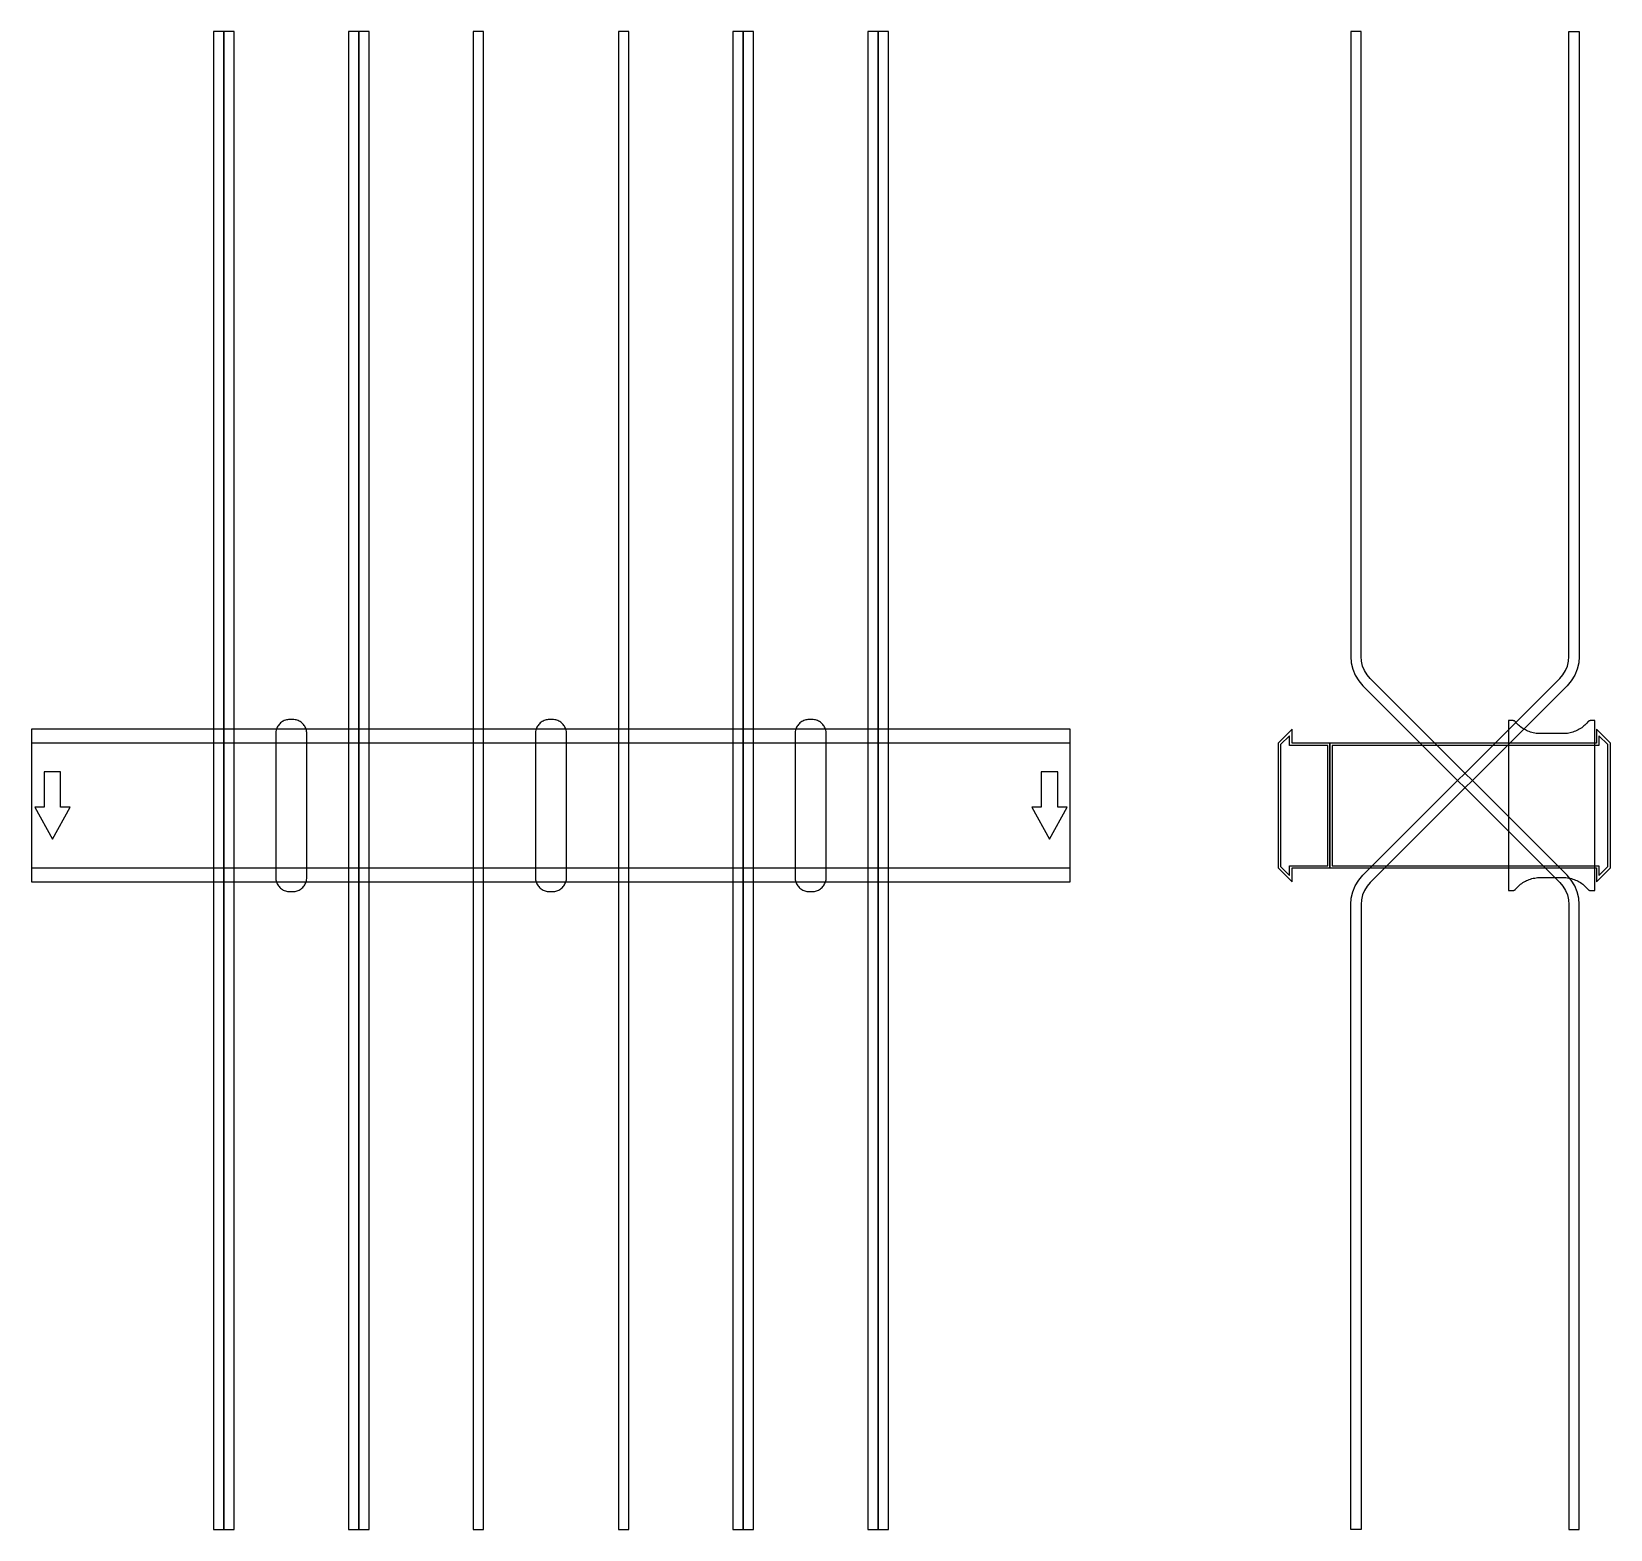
# Model space of a CAD drawing. Extents: x 0 to 1520, y -697 to 745.
import ezdxf

# ---------------------------------------------------------------- set-up
doc = ezdxf.new("R2010")
doc.units = 0
doc.layers.add('Halfen', color=7, linetype='CONTINUOUS')

msp = doc.modelspace()

# ---------------------------------------------------------------- linework, layer by layer
at = {"layer": 'Halfen', "color": 7}
for points in [[(185, -696.961), (185, 745.246), (175, 745.246), (175, -696.961)], [(195, -696.961), (195, 745.246), (185, 745.246), (185, -696.961)], [(315, -696.961), (315, 745.246), (305, 745.246), (305, -696.961)], [(325, -696.961), (325, 745.246), (315, 745.246), (315, -696.961)], [(435, -696.961), (435, 745.246), (425, 745.246), (425, -696.961)], [(575, -696.961), (575, 745.246), (565, 745.246), (565, -696.961)], [(685, -696.961), (685, 745.246), (675, 745.246), (675, -696.961)], [(695, -696.961), (695, 745.246), (685, 745.246), (685, -696.961)], [(815, -696.961), (815, 745.246), (805, 745.246), (805, -696.961)], [(825, -696.961), (825, 745.246), (815, 745.246), (815, -696.961)], [(1490, -696.961), (1490, -95.355), (1489.508, -89.098), (1488.042, -82.995), (1485.64, -77.196), (1482.361, -71.844), (1478.284, -67.071), (1288.787, 122.426), (1285.729, 126.006), (1283.27, 130.02), (1281.468, 134.369), (1280.369, 138.947), (1280, 143.64), (1280, 206.246), (1280, 745.246), (1270, 745.246), (1270, 206.246), (1270, 143.64), (1270.492, 137.382), (1271.958, 131.279), (1274.36, 125.48), (1277.639, 120.128), (1281.716, 115.355), (1471.213, -74.142), (1474.271, -77.722), (1476.73, -81.736), (1478.532, -86.085), (1479.631, -90.662), (1480, -95.355), (1480, -696.961)], [(1270, -696.961), (1270, -95.355), (1270.492, -89.098), (1271.958, -82.995), (1274.36, -77.196), (1277.639, -71.844), (1281.716, -67.071), (1471.213, 122.426), (1474.271, 126.006), (1476.73, 130.02), (1478.532, 134.369), (1479.631, 138.947), (1480, 143.64), (1480, 206.246), (1480, 745.246), (1490, 745.246), (1490, 206.246), (1490, 143.64), (1489.508, 137.382), (1488.042, 131.279), (1485.64, 125.48), (1482.361, 120.128), (1478.284, 115.355), (1288.787, -74.142), (1285.729, -77.722), (1283.27, -81.736), (1281.468, -86.085), (1280.369, -90.662), (1280, -95.355), (1280, -696.961)], [(265, -69.3), (265, -56.8), (265, 69.3), (264.958, 70.359), (264.834, 71.412), (264.627, 72.452), (264.339, 73.472), (263.972, 74.466), (263.529, 75.429), (263.011, 76.354), (262.422, 77.235), (261.765, 78.068), (261.046, 78.846), (260.268, 79.565), (259.435, 80.222), (258.554, 80.811), (257.629, 81.329), (256.666, 81.772), (255.672, 82.139), (254.652, 82.427), (253.612, 82.634), (252.559, 82.758), (251.5, 82.8), (248.5, 82.8), (247.441, 82.758), (246.388, 82.634), (245.348, 82.427), (244.328, 82.139), (243.334, 81.772), (242.371, 81.329), (241.446, 80.811), (240.565, 80.222), (239.732, 79.565), (238.954, 78.846), (238.235, 78.068), (237.578, 77.235), (236.989, 76.354), (236.471, 75.429), (236.028, 74.466), (235.661, 73.472), (235.373, 72.452), (235.166, 71.412), (235.042, 70.359), (235, 69.3), (235, -56.8), (235, -69.3), (235.042, -70.359), (235.166, -71.412), (235.373, -72.452), (235.661, -73.472), (236.028, -74.466), (236.471, -75.429), (236.989, -76.354), (237.578, -77.235), (238.235, -78.068), (238.954, -78.846), (239.732, -79.565), (240.565, -80.222), (241.446, -80.811), (242.371, -81.329), (243.334, -81.772), (244.328, -82.139), (245.348, -82.427), (246.388, -82.634), (247.441, -82.758), (248.5, -82.8), (251.5, -82.8), (252.559, -82.758), (253.612, -82.634), (254.652, -82.427), (255.672, -82.139), (256.666, -81.772), (257.629, -81.329), (258.554, -80.811), (259.435, -80.222), (260.268, -79.565), (261.046, -78.846), (261.765, -78.068), (262.422, -77.235), (263.011, -76.354), (263.529, -75.429), (263.972, -74.466), (264.339, -73.472), (264.627, -72.452), (264.834, -71.412), (264.958, -70.359), (265, -69.3)], [(515, -69.3), (515, -56.8), (515, 69.3), (514.958, 70.359), (514.834, 71.412), (514.627, 72.452), (514.339, 73.472), (513.972, 74.466), (513.529, 75.429), (513.011, 76.354), (512.422, 77.235), (511.765, 78.068), (511.046, 78.846), (510.268, 79.565), (509.435, 80.222), (508.554, 80.811), (507.629, 81.329), (506.666, 81.772), (505.672, 82.139), (504.652, 82.427), (503.612, 82.634), (502.559, 82.758), (501.5, 82.8), (498.5, 82.8), (497.441, 82.758), (496.388, 82.634), (495.348, 82.427), (494.328, 82.139), (493.334, 81.772), (492.371, 81.329), (491.446, 80.811), (490.565, 80.222), (489.732, 79.565), (488.954, 78.846), (488.235, 78.068), (487.578, 77.235), (486.989, 76.354), (486.471, 75.429), (486.028, 74.466), (485.661, 73.472), (485.373, 72.452), (485.166, 71.412), (485.042, 70.359), (485, 69.3), (485, -56.8), (485, -69.3), (485.042, -70.359), (485.166, -71.412), (485.373, -72.452), (485.661, -73.472), (486.028, -74.466), (486.471, -75.429), (486.989, -76.354), (487.578, -77.235), (488.235, -78.068), (488.954, -78.846), (489.732, -79.565), (490.565, -80.222), (491.446, -80.811), (492.371, -81.329), (493.334, -81.772), (494.328, -82.139), (495.348, -82.427), (496.388, -82.634), (497.441, -82.758), (498.5, -82.8), (501.5, -82.8), (502.559, -82.758), (503.612, -82.634), (504.652, -82.427), (505.672, -82.139), (506.666, -81.772), (507.629, -81.329), (508.554, -80.811), (509.435, -80.222), (510.268, -79.565), (511.046, -78.846), (511.765, -78.068), (512.422, -77.235), (513.011, -76.354), (513.529, -75.429), (513.972, -74.466), (514.339, -73.472), (514.627, -72.452), (514.834, -71.412), (514.958, -70.359), (515, -69.3)], [(765, -69.3), (765, -56.8), (765, 69.3), (764.958, 70.359), (764.834, 71.412), (764.627, 72.452), (764.339, 73.472), (763.972, 74.466), (763.529, 75.429), (763.011, 76.354), (762.422, 77.235), (761.765, 78.068), (761.046, 78.846), (760.268, 79.565), (759.435, 80.222), (758.554, 80.811), (757.629, 81.329), (756.666, 81.772), (755.672, 82.139), (754.652, 82.427), (753.612, 82.634), (752.559, 82.758), (751.5, 82.8), (748.5, 82.8), (747.441, 82.758), (746.388, 82.634), (745.348, 82.427), (744.328, 82.139), (743.334, 81.772), (742.371, 81.329), (741.446, 80.811), (740.565, 80.222), (739.732, 79.565), (738.954, 78.846), (738.235, 78.068), (737.578, 77.235), (736.989, 76.354), (736.471, 75.429), (736.028, 74.466), (735.661, 73.472), (735.373, 72.452), (735.166, 71.412), (735.042, 70.359), (735, 69.3), (735, -56.8), (735, -69.3), (735.042, -70.359), (735.166, -71.412), (735.373, -72.452), (735.661, -73.472), (736.028, -74.466), (736.471, -75.429), (736.989, -76.354), (737.578, -77.235), (738.235, -78.068), (738.954, -78.846), (739.732, -79.565), (740.565, -80.222), (741.446, -80.811), (742.371, -81.329), (743.334, -81.772), (744.328, -82.139), (745.348, -82.427), (746.388, -82.634), (747.441, -82.758), (748.5, -82.8), (751.5, -82.8), (752.559, -82.758), (753.612, -82.634), (754.652, -82.427), (755.672, -82.139), (756.666, -81.772), (757.629, -81.329), (758.554, -80.811), (759.435, -80.222), (760.268, -79.565), (761.046, -78.846), (761.765, -78.068), (762.422, -77.235), (763.011, -76.354), (763.529, -75.429), (763.972, -74.466), (764.339, -73.472), (764.627, -72.452), (764.834, -71.412), (764.958, -70.359), (765, -69.3)], [(1505, -81.8), (1505, 81.8), (1501, 81.8), (1500.846, 81.797), (1500.691, 81.786), (1500.538, 81.769), (1500.385, 81.746), (1500.234, 81.715), (1500.084, 81.678), (1499.936, 81.634), (1499.789, 81.584), (1499.646, 81.527), (1499.505, 81.464), (1499.366, 81.395), (1499.231, 81.32), (1499.1, 81.239), (1498.972, 81.153), (1498.848, 81.06), (1498.728, 80.963), (1498.613, 80.86), (1498.502, 80.752), (1498.397, 80.639), (1498.296, 80.522), (1497.41, 79.491), (1496.479, 78.5), (1495.505, 77.551), (1494.491, 76.646), (1493.437, 75.787), (1492.347, 74.975), (1491.222, 74.211), (1490.064, 73.499), (1488.876, 72.838), (1487.66, 72.23), (1486.418, 71.676), (1485.153, 71.178), (1483.867, 70.736), (1482.563, 70.351), (1481.243, 70.024), (1479.911, 69.756), (1478.567, 69.547), (1477.216, 69.397), (1475.859, 69.307), (1474.5, 69.277), (1452.5, 69.277), (1451.141, 69.307), (1449.784, 69.397), (1448.433, 69.547), (1447.089, 69.756), (1445.757, 70.024), (1444.437, 70.351), (1443.133, 70.736), (1441.847, 71.178), (1440.582, 71.676), (1439.34, 72.23), (1438.124, 72.838), (1436.936, 73.499), (1435.778, 74.211), (1434.653, 74.975), (1433.563, 75.787), (1432.509, 76.646), (1431.495, 77.551), (1430.521, 78.5), (1429.59, 79.491), (1428.704, 80.522), (1428.603, 80.639), (1428.498, 80.752), (1428.387, 80.86), (1428.272, 80.963), (1428.152, 81.06), (1428.028, 81.153), (1427.9, 81.239), (1427.769, 81.32), (1427.634, 81.395), (1427.495, 81.464), (1427.354, 81.527), (1427.211, 81.584), (1427.064, 81.634), (1426.916, 81.678), (1426.766, 81.715), (1426.615, 81.746), (1426.462, 81.769), (1426.309, 81.786), (1426.154, 81.797), (1426, 81.8), (1422, 81.8), (1422, -81.8), (1426, -81.8), (1426.154, -81.797), (1426.309, -81.786), (1426.462, -81.769), (1426.615, -81.746), (1426.766, -81.715), (1426.916, -81.678), (1427.064, -81.634), (1427.211, -81.584), (1427.354, -81.527), (1427.495, -81.464), (1427.634, -81.395), (1427.769, -81.32), (1427.9, -81.239), (1428.028, -81.153), (1428.152, -81.06), (1428.272, -80.963), (1428.387, -80.86), (1428.498, -80.752), (1428.603, -80.639), (1428.704, -80.522), (1429.59, -79.491), (1430.521, -78.5), (1431.495, -77.551), (1432.509, -76.646), (1433.563, -75.787), (1434.653, -74.975), (1435.778, -74.211), (1436.936, -73.499), (1438.124, -72.838), (1439.34, -72.23), (1440.582, -71.676), (1441.847, -71.178), (1443.133, -70.736), (1444.437, -70.351), (1445.757, -70.024), (1447.089, -69.756), (1448.433, -69.547), (1449.784, -69.397), (1451.141, -69.307), (1452.5, -69.277), (1474.5, -69.277), (1475.859, -69.307), (1477.216, -69.397), (1478.567, -69.547), (1479.911, -69.756), (1481.243, -70.024), (1482.563, -70.351), (1483.867, -70.736), (1485.153, -71.178), (1486.418, -71.676), (1487.66, -72.23), (1488.876, -72.838), (1490.064, -73.499), (1491.222, -74.211), (1492.347, -74.975), (1493.437, -75.787), (1494.491, -76.646), (1495.505, -77.551), (1496.479, -78.5), (1497.41, -79.491), (1498.296, -80.522), (1498.397, -80.639), (1498.502, -80.752), (1498.613, -80.86), (1498.728, -80.963), (1498.848, -81.06), (1498.972, -81.153), (1499.1, -81.239), (1499.231, -81.32), (1499.366, -81.395), (1499.505, -81.464), (1499.646, -81.527), (1499.789, -81.584), (1499.936, -81.634), (1500.084, -81.678), (1500.234, -81.715), (1500.385, -81.746), (1500.538, -81.769), (1500.691, -81.786), (1500.846, -81.797), (1501, -81.8)], [(0, -73.5), (1000, -73.5), (1000, 73.5), (0, 73.5)], [(1250, -60), (1250, 60), (1213.5, 60), (1213.5, 73.5), (1200, 60), (1200, -60), (1213.5, -73.5), (1213.5, -60)], [(1248, -58), (1248, 58), (1211, 58), (1211, 67.25), (1202.5, 58.75), (1202.5, -58.75), (1211, -67.25), (1211, -58)], [(1520, -60), (1520, 60), (1506.5, 73.5), (1506.5, 60), (1250, 60), (1250, -60), (1506.5, -60), (1506.5, -73.5)], [(1517.5, -58.75), (1517.5, 58.75), (1509, 67.25), (1509, 58), (1252, 58), (1252, -58), (1509, -58), (1509, -67.25)], [(0, -60), (1000, -60), (1000, 60), (0, 60)], [(20, -32.5), (37, -1.5), (28, -1.5), (28, 32.5), (12, 32.5), (12, -1.5), (3, -1.5)], [(980, -32.5), (997, -1.5), (988, -1.5), (988, 32.5), (972, 32.5), (972, -1.5), (963, -1.5)]]:
    msp.add_lwpolyline(points, close=True, dxfattribs=at)

doc.saveas('drawing.dxf')
